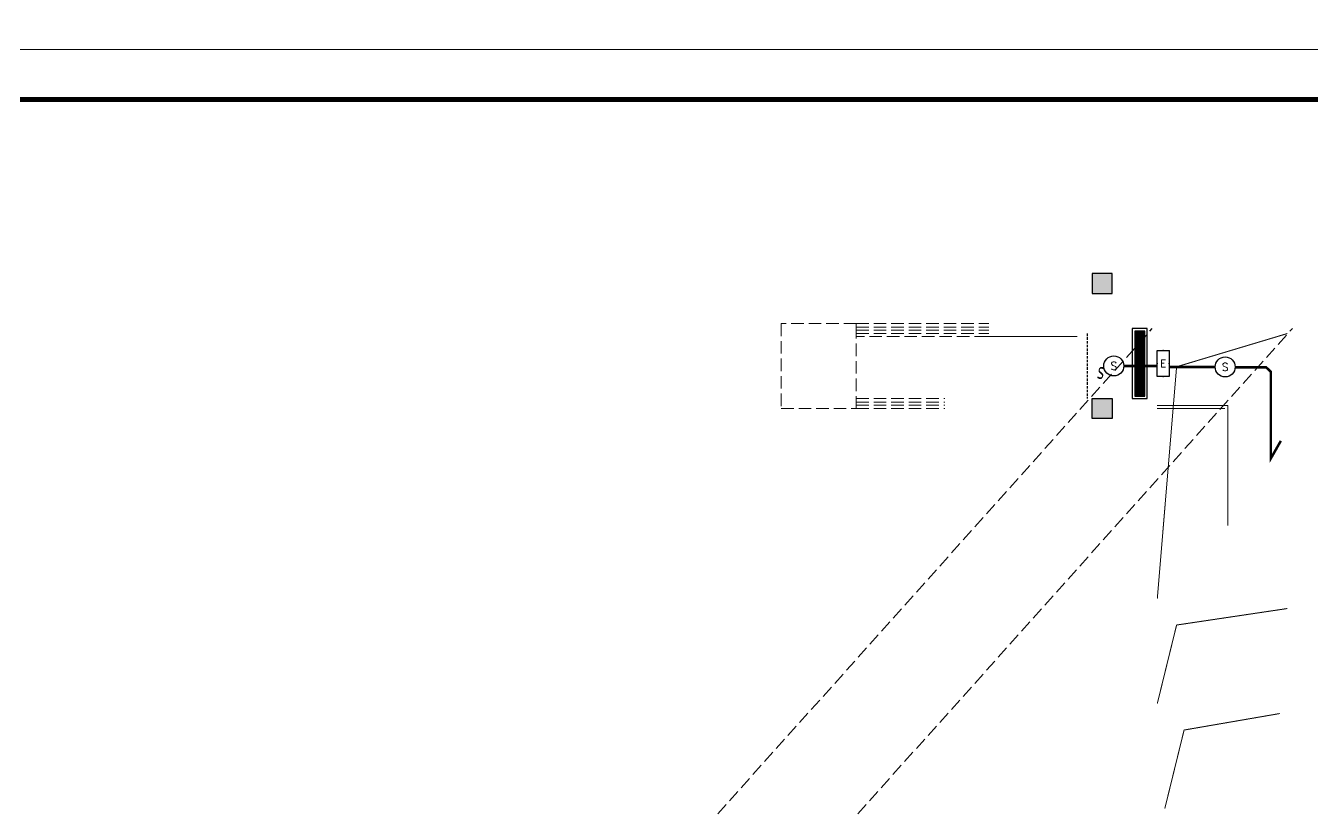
# Model space of a CAD drawing. Extents: x 3443499 to 7125205, y -1700016 to -264854.
# Drawn here: x 3554204 to 3579930, y -833907 to -818195 of the extents above; entities that cross this region are included whole.
import ezdxf
from ezdxf.enums import TextEntityAlignment as Align
from ezdxf.xclip import XClip

# ---------------------------------------------------------------- set-up
doc = ezdxf.new("R2010")
doc.units = 0
doc.header["$LTSCALE"] = 1000
doc.header["$MEASUREMENT"] = 0
doc.header["$XCLIPFRAME"] = 2
for name, pattern in [('#P_--_20B1_001_t3$0$DASH', [0.35, 0.25, -0.1]), ('__DASH', [0.35, 0.25, -0.1]), ('DASH', [0.35, 0.25, -0.1]), ('HIDDEN', [0.375, 0.25, -0.125])]:
    doc.linetypes.add(name, pattern=pattern)
doc.layers.get('0').update_dxf_attribs({"linetype": 'CONTINUOUS'})
for name, color, linetype in [('DIM-照明', 7, 'CONTINUOUS'), ('EQUIP-照明', 3, 'CONTINUOUS'), ('WIRE-应急', 1, 'DASH'), ('审核', 1, 'CONTINUOUS')]:
    doc.layers.add(name, color=color, linetype=linetype)
for name, color, linetype, lineweight in [('PUB_HATCH', 8, 'CONTINUOUS', 9), ('STAIR', 252, 'CONTINUOUS', 20), ('图框', 147, 'CONTINUOUS', 20), ('平面-看线', 252, 'CONTINUOUS', 15)]:
    doc.layers.add(name, color=color, linetype=linetype, lineweight=lineweight)
doc.styles.add('_TEL_DIM', font='SIMPLEX', dxfattribs={"width": 0.8, "height": 3.5, "bigfont": 'HZTXT'})
doc.styles.add('HZTXT', font='gbeitc.shx', dxfattribs={"width": 0.8, "height": 400, "bigfont": 'hztxt.shx'})

# ---------------------------------------------------------------- blocks, each defined once
blk = doc.blocks.new('A$C110D7C8B')
h = blk.add_hatch()
h.set_pattern_fill('ANSI32', color=252, scale=7, angle=135)
h.set_pattern_definition([(180, (-705542.5179923946, -984740.2321152245), (-3.552713678800501e-15, -33.33750000000001), []), (180, (-705553.6304971946, -984729.1196104245), (-3.552713678800501e-15, -33.33750000000001), [])])
h.paths.add_polyline_path([(50, -1350.000000041677), (250.0000000000582, -1350.000000041677), (249.9999999999418, -50), (50, -50)])
at = {"color": 252}
for points in [[(0, 0), (300, 0), (300, -1400.000000041677), (0, -1400.000000041677)], [(50, -50), (250, -50), (250, -1350.000000041677), (50, -1350.000000041677)]]:
    blk.add_lwpolyline(points, close=True, dxfattribs=at)
blk = doc.blocks.new('A$C028C60F5')
at = {"color": 252}
blk.add_lwpolyline([(400.0000000717118, -1.851003617048264e-07), (0, 0), (-1.851003617048264e-07, -400.0000001632143), (399.9999998866115, -400.0000003483146)], close=True, dxfattribs=at)
at = {"layer": 'PUB_HATCH', "color": 252}
blk.add_solid([(-1.851003617048264e-07, -400.0000001632143), (399.9999998866115, -400.0000003483146), (0, 0), (400.0000000717118, -1.851003617048264e-07)], dxfattribs=at)
blk = doc.blocks.new('A$C51F2739F')
at = {"color": 252, "const_width": 20}
for points in [[(-3100.195759893744, -7081.46220123698), (-2714.616881720547, -2446.4907631604), (-500.195457573398, -1781.428083040635)], [(-3100.193824574875, -9181.4678606292), (-2714.612562875554, -7611.742644906742), (-500.1911387284053, -7281.427776678116)], [(-2950.19545838458, -11281.46385014127), (-2564.616874571424, -9711.741912772413), (-650.1954583990737, -9381.427044543787)]]:
    blk.add_lwpolyline(points, dxfattribs=at)
at = {"layer": 'STAIR', "color": 246, "linetype": '#P_--_20B1_001_t3$0$DASH'}
for p, q in [((-9119.746454396285, -1581.218299383647), (-6467.746454382082, -1581.218299382599)), ((-9119.746454396402, -1651.218299336382), (-6467.746454382548, -1650.971710136859)), ((-9119.746454396169, -1711.218299336382), (-6467.746454382897, -1710.971710136859)), ((-9119.746454395121, -1781.218299383647), (-6467.746454383363, -1781.218299382599)), ((-6508.546454415773, -1841.218299392727), (-9119.746454395121, -1841.218299406115)), ((-9119.746454396285, -3081.218299415312), (-7351.74645440618, -3081.218299382599)), ((-9119.746454396402, -3151.218299368047), (-7351.746454406646, -3150.972756437026)), ((-9119.746454396169, -3211.218299368047), (-7351.74645440717, -3210.972756396513)), ((-9119.746454395121, -3281.218299415312), (-7351.74645440717, -3280.972756438074))]:
    blk.add_line(p, q, dxfattribs=at)
at = {"layer": 'STAIR'}
for p, q in [((-4699.746454396285, -1841.218299383414), (-6508.546454415715, -1841.218299392727)), ((-1750.003624202334, -3281.464888379909), (-3099.999998187472, -3281.464888853021))]:
    blk.add_line(p, q, dxfattribs=at)
at = {"layer": 'STAIR', "color": 246, "linetype": '#P_--_20B1_001_t3$0$DASH'}
blk.add_lwpolyline([(-9119.746454396285, -1581.218299383647), (-10619.74645439629, -1581.218299383647), (-10619.74645439629, -3281.218299412052), (-9119.746454396285, -3281.218299412052)], close=True, dxfattribs=at)
at = {"layer": 'STAIR'}
blk.add_lwpolyline([(-3099.999998208485, -3221.464888853021), (-1689.991330483637, -3221.464888358838), (-1689.991329642537, -5621.4644344158)], dxfattribs=at)
at = {"layer": '审核', "color": 58, "linetype": 'HIDDEN', "ltscale": 0.2}
blk.add_line((-4499.990859669342, -1781.373083151528), (-4500.064211888472, -3081.390991857275), dxfattribs=at)
at = {"layer": '平面-看线'}
for p, q in [((-9119.746454395121, -1781.218299383647), (-9119.746454396285, -1581.218299383647)), ((-9119.746454395121, -3281.218299415312), (-9119.746454396285, -3081.218299415312))]:
    blk.add_line(p, q, dxfattribs=at)
blk.add_blockref('A$C028C60F5', (-4400.002200289513, -581.4651500908658))
at = {"xscale": -1}
for name, p in [('A$C110D7C8B', (-3299.99999838724, -1681.458199727815)), ('A$C028C60F5', (-4000.001996332197, -3081.46630390943))]:
    blk.add_blockref(name, p, dxfattribs=at)
blk = doc.blocks.new('A$C74D73064')
h = blk.add_hatch()
h.set_pattern_fill('ACAD_ISO10W100', color=252, scale=125, angle=90, style=0)
h.set_pattern_definition([(90, (-534049.6350919254, 311263.6119191892), (-93.75, 5.740531871003218e-15), [225, -56.25, 9.375, -56.25])])
h.paths.add_polyline_path([(69955.03530807188, 26519.29986870696), (71265.31643100118, 26519.29986870696), (71955.0343661937, 26519.29986870696), (71955.03436621709, 49269.29986835492), (69955.03436621709, 49269.29986835492)])
at = {"color": 252}
blk.add_lwpolyline([(69955.03530807188, 26519.29986870696), (69955.03530807188, 26519.29986870696), (71265.31643100118, 26519.29986870696), (71955.0343661937, 26519.29986870696), (71955.03436621709, 49269.29986835492), (69955.03436621709, 49269.29986835492), (69955.03530817223, 26519.29986868694)], close=True, dxfattribs=at)
blk = doc.blocks.new('$equip$00002534')
for p, q in [((-0.7200000000011642, 0.6599999999998545), (-0.7200000000011642, 0)), ((0.7200000000011642, 0.6599999999998545), (-0.7200000000011642, 0.6599999999998545)), ((-0.7200000000011642, 0), (0.7200000000011642, 0)), ((0.7200000000011642, 0), (0.7200000000011642, 0.6599999999998545))]:
    blk.add_line(p, q)
at = {"const_width": 0.04}
blk.add_lwpolyline([(-0.7200000000011642, 0.6599999999998545), (-0.7200000000011642, 0), (0.7200000000011642, 0), (0.7200000000011642, 0.6599999999998545), (-0.7200000000011642, 0.6599999999998545), (-0.7200000000011642, 0)], dxfattribs=at)
for p in [(-0.7200000000011642, 0.3299999999981083), (0, 0.6599999999998545), (0, 0), (0.7200000000011642, 0.3299999999981083)]:
    blk.add_point(p)
at = {"color": 7, "style": '_TEL_DIM'}
blk.add_attdef('$TEXT$', text='', height=0.4, dxfattribs=at).set_placement((0, 0.3299999999981083), align=Align.MIDDLE_CENTER)
at = {"color": 7, "style": '_TEL_DIM', "flags": 1}
blk.add_attdef('A', text='', height=2e-05, dxfattribs=at).set_placement((0, 0), align=Align.MIDDLE_CENTER)
blk = doc.blocks.new('$equip$00001838')
blk.add_circle((0, 0), 0.5)
at = {"style": '_TEL_DIM'}
blk.add_attdef('$TEXT$', text='', height=0.4, dxfattribs=at).set_placement((0, 0), align=Align.MIDDLE_CENTER)
at = {"style": '_TEL_DIM', "flags": 1}
blk.add_attdef('A', text='', height=2e-05, dxfattribs=at).set_placement((0, 0), align=Align.MIDDLE_CENTER)

msp = doc.modelspace()

# ---------------------------------------------------------------- linework, layer by layer
at = {"color": 251, "linetype": '__DASH', "true_color": 0x636466}
for p, q in [((3559409.122672419, -843605.7022088201), (3576731.753355877, -824251.6667151112)), ((3562209.122671295, -843605.70220882), (3579531.753354753, -824251.6667151111))]:
    msp.add_line(p, q, dxfattribs=at)
at = {"layer": 'WIRE-应急', "color": 1, "const_width": 50}
for points in [[(3576161.188727922, -825001.6699283468), (3576831.752659569, -825001.6699272819)], [(3577988.84009005, -825020.0940852222), (3577069.352659571, -825020.0940863308)], [(3579301.479072009, -826498.1198058048), (3579101.719907849, -826849.6760355938), (3579101.719905761, -825117.221098613), (3579007.471628205, -825026.4393315325), (3578388.71050446, -825026.4393322784)]]:
    msp.add_lwpolyline(points, dxfattribs=at)
at = {"layer": '图框'}
for points in [[(3507806.656087864, -759270.2684293166), (3591906.656087864, -759270.2684293166), (3591906.656087864, -818670.2684293166), (3507806.656087864, -818670.2684293166)], [(3507806.656087864, -818670.2684293166), (3591906.656087864, -818670.2684293166), (3591906.656087864, -878070.2684293166), (3507806.656087864, -878070.2684293166)]]:
    msp.add_lwpolyline(points, close=True, dxfattribs=at)
at = {"layer": '图框', "const_width": 100}
msp.add_lwpolyline([(3590906.656087864, -877070.2684293166), (3590906.656087864, -819670.2684293166), (3510306.656087864, -819670.2684293166), (3510306.656087864, -877070.2684293166)], close=True, dxfattribs=at)

# ---------------------------------------------------------------- block references
msp.add_blockref('A$C51F2739F', (3579931.752658185, -822570.2026047779))
at = {"color": 252}
ref = msp.add_blockref('A$C74D73064', (3493793.966084225, -869668.4156437971), dxfattribs=at)
XClip(ref).set_block_clipping_path([(23915.155894416792, 10062.713695212384), (82715.15589442098, 29062.713702940266)])
at = {"layer": 'EQUIP-照明'}
ref = msp.add_blockref('$equip$00002534', (3576831.752659486, -824949.3266514703), dxfattribs=dict(at, xscale=-360, yscale=360, zscale=360, rotation=270.0000000690781))
ref.add_attrib('$TEXT$', 'E', dxfattribs={"layer": '0', "color": 7, "height": 144, "rotation": 6.907810323752984e-08, "style": '_TEL_DIM'}).set_placement((3576950.552659486, -824949.326651327), align=Align.MIDDLE_CENTER)
at = {"layer": 'EQUIP-照明', "color": 6}
ref = msp.add_blockref('$equip$00001838', (3575961.198249743, -824999.718374165), dxfattribs=dict(at, xscale=400, yscale=400, zscale=400))
ref.add_attrib('$TEXT$', 'S', dxfattribs={"layer": '0', "color": 7, "height": 160, "style": '_TEL_DIM'}).set_placement((3575961.198249743, -824999.718374165), align=Align.MIDDLE_CENTER)
ref = msp.add_blockref('$equip$00001838', (3578188.84008979, -825020.0940849831), dxfattribs=dict(at, xscale=400, yscale=400, zscale=400))
ref.add_attrib('$TEXT$', 'S', dxfattribs={"layer": '0', "color": 7, "height": 160, "style": '_TEL_DIM'}).set_placement((3578188.84008979, -825020.0940849831), align=Align.MIDDLE_CENTER)

# ---------------------------------------------------------------- texts
at = {"layer": 'DIM-照明', "color": 7, "style": 'HZTXT', "width": 0.7}
msp.add_text('s', height=350.0000000000001, rotation=359.999465109586, dxfattribs=at).set_placement((3575609.448389052, -825263.6503150058, -1.645961674512364e-06))

doc.saveas('drawing.dxf')
